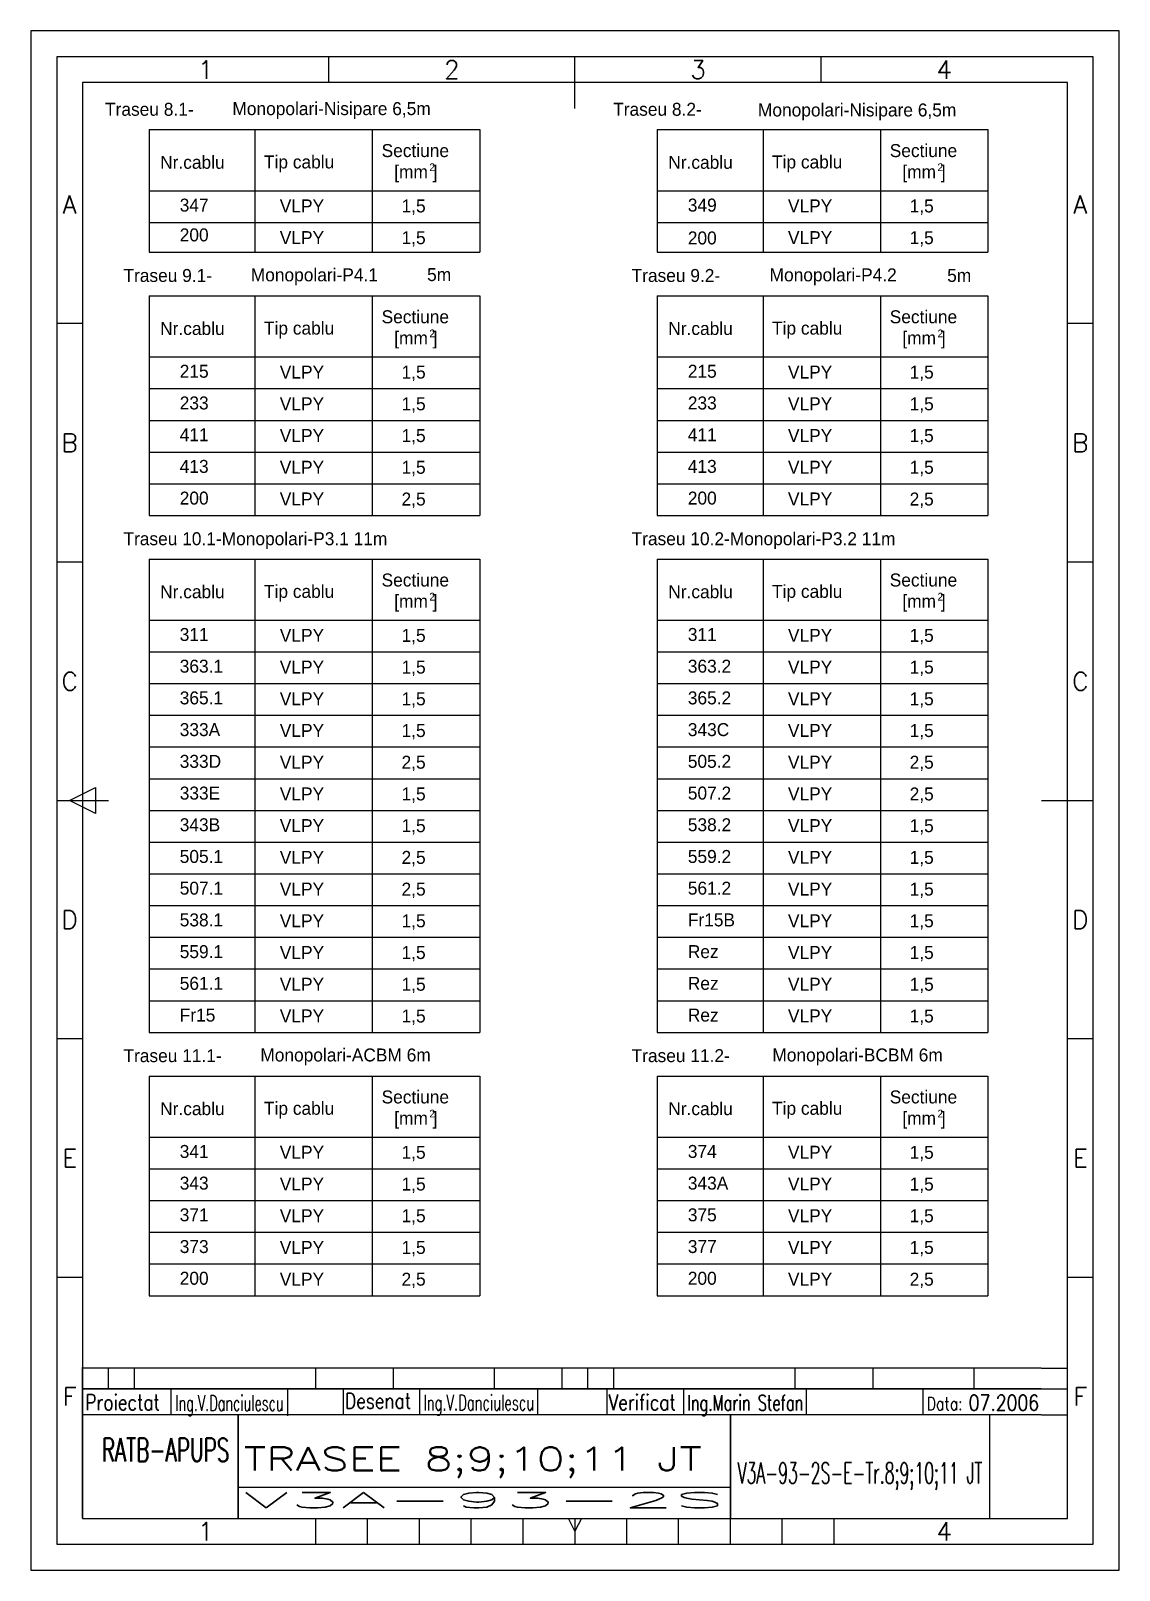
# Model space of a CAD drawing. Header units: millimetres. Extents: x 156 to 366, y 4 to 301.
import ezdxf
from ezdxf.enums import TextEntityAlignment as Align

# ---------------------------------------------------------------- set-up
doc = ezdxf.new("R2010")
doc.units = ezdxf.units.MM
doc.layers.add('INDICATOR', color=7, linetype='Continuous')
doc.styles.add('ISO', font='SIMPLEX.SHX')
doc.styles.add('ROMANS', font='ROMANS.shx', dxfattribs={"width": 0.8})

# ---------------------------------------------------------------- blocks, each defined once
blk = doc.blocks.new('indic-el')
at = {"layer": 'INDICATOR', "color": 1}
for p, q in [((-180, 25), (-180, 29)), ((-175, 25), (-175, 29)), ((-140, 25), (-140, 29)), ((-125, 25), (-125, 29)), ((-105.5, 25), (-105.5, 29)), ((-87.5, 25), (-87.5, 29)), ((-82.5, 25), (-82.5, 29)), ((-47.5, 25), (-47.5, 29)), ((-32.5, 25), (-32.5, 29)), ((-13, 25), (-13, 29)), ((-167.9, 20), (-167.9, 25)), ((-145.42, 19.8), (-145.42, 24.8)), ((-134.65, 20.08), (-134.65, 25.08)), ((-119.93, 20), (-119.93, 25)), ((-97.19, 20), (-97.19, 25)), ((-83.77, 20), (-83.77, 25)), ((-69.03, 20), (-69.03, 25)), ((-45.33, 20), (-45.33, 25)), ((-22.83, 20), (-22.83, 25)), ((-155, 6), (-60, 6))]:
    blk.add_line(p, q, dxfattribs=at)
at = {"layer": 'INDICATOR'}
blk.add_line((-92.5, 25), (-92.5, 29), dxfattribs=at)
at = {"layer": 'INDICATOR', "const_width": 0.3, "flags": 128}
for points in [[(0, 29), (-185, 29), (-185, 0)], [(0, 25), (-185, 25)], [(0, 20), (-185, 20)], [(-155, 0), (-155, 20)], [(-60, 0), (-60, 20)], [(-10, 0), (-10, 20)]]:
    blk.add_lwpolyline(points, dxfattribs=at)
at = {"layer": 'INDICATOR', "color": 1, "style": 'ROMANS', "width": 0.8}
for s, height, p in [('Proiectat', 3, (-184.48, 20.88)), ('Desenat', 3, (-134.37, 21.17)), ('Verificat', 3, (-83.49, 20.88)), ('Data:', 2.5, (-22.15, 20.88))]:
    blk.add_text(s, height=height, dxfattribs=at).set_placement(p)
at = {"layer": 'INDICATOR', "style": 'ROMANS', "width": 0.570908}
blk.add_text('RATB-APUPS', height=4.5, dxfattribs=at).set_placement((-181.28, 10.96), (-156.69, 10.96), align=Align.FIT)
at = {"layer": 'INDICATOR', "color": 1, "style": 'ROMANS'}
for tag, height, width, p, p2 in [('DESENAT', 3, 1.116423, (-119.25, 20.84), (-97.88, 20.84)), ('VERIFICAT', 3, 1.074468, (-68.34, 20.8), (-45.93, 20.8)), ('DATA', 3, 1.321041, (-14.04, 20.81), (-0.45, 20.81)), ('PROIECTAT', 3, 0.908325, (-167.12, 20.74), (-146.23, 20.74)), ('NUME_DESEN', 4.5, 2.080219, (-153.9, 9.22), (-61.18, 9.22)), ('NUMAR', 4, 2.383056, (-58.61, 6.76), (-11.4, 6.76)), ('ANS', 3, 11.421134, (-154.04, 2.01), (-61.04, 2.01))]:
    blk.add_attdef(tag, text='', height=height, dxfattribs=dict(at, width=width)).set_placement(p, p2, align=Align.FIT)
blk = doc.blocks.new('a4')
at = {"color": 70}
for p, q in [((-152.5, 287), (-152.5, 292)), ((-105, 282), (-105, 292)), ((-57.5, 287), (-57.5, 292)), ((-200, 240.5), (-205, 240.5)), ((-5, 240.5), (-10, 240.5)), ((-200, 194.5), (-205, 194.5)), ((-5, 194.5), (-10, 194.5)), ((-205, 148.5), (-195, 148.5)), ((-202.5, 148.5), (-197.5, 151)), ((-197.5, 146), (-202.5, 148.5)), ((-197.5, 151), (-197.5, 146)), ((-15, 148.5), (-5, 148.5)), ((-200, 102.5), (-205, 102.5)), ((-5, 102.5), (-10, 102.5)), ((-200, 56.5), (-205, 56.5)), ((-5, 56.5), (-10, 56.5)), ((-155, 5), (-155, 10)), ((-145, 5), (-145, 10)), ((-135, 5), (-135, 10)), ((-125, 5), (-125, 10)), ((-115, 5), (-115, 10)), ((-105, 7.5), (-106.25, 10)), ((-103.75, 10), (-105, 7.5)), ((-105, 10), (-105, 5)), ((-95, 5), (-95, 10)), ((-85, 5), (-85, 10)), ((-75, 5), (-75, 10)), ((-65, 5), (-65, 10)), ((-55, 5), (-55, 10))]:
    blk.add_line(p, q, dxfattribs=at)
at = {"color": 240}
for points in [[(0, 0), (0, 297), (-210, 297), (-210, 0)], [(-5, 5), (-5, 292), (-205, 292), (-205, 5)]]:
    blk.add_lwpolyline(points, close=True, dxfattribs=at)
at = {"color": 70}
blk.add_lwpolyline([(-200, 287), (-200, 10), (-10, 10), (-10, 287)], close=True, dxfattribs=at)
at = {"color": 50, "style": 'ISO'}
for s, p in [('1', (-176.25, 289.5)), ('2', (-128.75, 289.5)), ('3', (-81.25, 289.5)), ('4', (-33.75, 289.5)), ('A', (-202.5, 263.5)), ('A', (-7.5, 263.5)), ('B', (-202.5, 217.5)), ('B', (-7.5, 217.5)), ('C', (-202.5, 171.5)), ('C', (-7.5, 171.5)), ('D', (-202.5, 125.5)), ('D', (-7.5, 125.5)), ('E', (-202.5, 79.5)), ('E', (-7.5, 79.5)), ('F', (-202.5, 33.5)), ('F', (-7.5, 33.5)), ('1', (-176.25, 7.5)), ('4', (-33.75, 7.5))]:
    blk.add_text(s, height=3.5, dxfattribs=at).set_placement(p, align=Align.MIDDLE)

msp = doc.modelspace()

# ---------------------------------------------------------------- linework, layer by layer
at = {"color": 3}
for p, q in [((178.7, 281.68), (242.49, 281.68)), ((178.7, 281.68), (178.7, 258.03)), ((199.1, 281.68), (199.1, 258.03)), ((221.74, 281.68), (221.74, 258.03)), ((242.49, 281.68), (242.49, 258.03)), ((276.74, 281.68), (276.74, 258.03)), ((276.74, 281.68), (340.53, 281.68)), ((297.14, 281.68), (297.14, 258.03)), ((319.78, 281.68), (319.78, 258.03)), ((340.53, 281.68), (340.53, 258.03)), ((178.7, 269.9), (242.49, 269.9)), ((276.74, 269.9), (340.53, 269.9)), ((178.7, 249.62), (242.49, 249.62)), ((178.7, 249.62), (178.7, 207.24)), ((199.1, 249.62), (199.1, 207.24)), ((221.74, 249.62), (221.74, 207.24)), ((242.49, 249.62), (242.49, 207.24)), ((276.74, 249.62), (340.53, 249.62)), ((276.74, 249.62), (276.74, 207.24)), ((297.14, 249.62), (297.14, 207.24)), ((319.78, 249.62), (319.78, 207.24)), ((340.53, 249.62), (340.53, 207.24)), ((178.7, 237.84), (242.49, 237.84)), ((276.74, 237.84), (340.53, 237.84)), ((178.7, 198.83), (242.49, 198.83)), ((178.7, 198.83), (178.7, 107.51)), ((199.1, 198.83), (199.1, 107.51)), ((221.74, 198.83), (221.74, 107.51)), ((242.49, 198.83), (242.49, 107.51)), ((276.74, 198.83), (340.53, 198.83)), ((276.74, 198.83), (276.74, 107.51)), ((297.14, 198.83), (297.14, 107.51)), ((319.78, 198.83), (319.78, 107.51)), ((340.53, 198.83), (340.53, 107.51)), ((178.7, 187.05), (242.49, 187.05)), ((276.74, 187.05), (340.53, 187.05)), ((178.7, 99.1), (242.49, 99.1)), ((178.7, 99.1), (178.7, 56.72)), ((199.1, 99.1), (199.1, 56.72)), ((221.74, 99.1), (221.74, 56.72)), ((242.49, 99.1), (242.49, 56.72)), ((276.74, 99.1), (276.74, 56.72)), ((276.74, 99.1), (340.53, 99.1)), ((297.14, 99.1), (297.14, 56.72)), ((319.78, 99.1), (319.78, 56.72)), ((340.53, 99.1), (340.53, 56.72)), ((178.7, 87.32), (242.49, 87.32)), ((276.74, 87.32), (340.53, 87.32))]:
    msp.add_line(p, q, dxfattribs=at)
at = {"color": 2}
for p, q in [((178.7, 263.78), (242.49, 263.78)), ((276.74, 263.78), (340.53, 263.78)), ((178.7, 258.03), (242.49, 258.03)), ((276.74, 258.03), (340.53, 258.03)), ((178.7, 231.72), (242.49, 231.72)), ((276.74, 231.72), (340.53, 231.72)), ((178.7, 225.6), (242.49, 225.6)), ((276.74, 225.6), (340.53, 225.6)), ((178.7, 219.48), (242.49, 219.48)), ((276.74, 219.48), (340.53, 219.48)), ((178.7, 213.36), (242.49, 213.36)), ((276.74, 213.36), (340.53, 213.36)), ((178.7, 207.24), (242.49, 207.24)), ((276.74, 207.24), (340.53, 207.24)), ((178.7, 180.94), (242.49, 180.94)), ((276.74, 180.94), (340.53, 180.94)), ((178.7, 174.82), (242.49, 174.82)), ((276.74, 174.82), (340.53, 174.82)), ((178.7, 168.7), (242.49, 168.7)), ((276.74, 168.7), (340.53, 168.7)), ((178.7, 162.58), (242.49, 162.58)), ((276.74, 162.58), (340.53, 162.58)), ((178.7, 156.46), (242.49, 156.46)), ((276.74, 156.46), (340.53, 156.46)), ((178.7, 150.34), (242.49, 150.34)), ((276.74, 150.34), (340.53, 150.34)), ((178.7, 144.22), (242.49, 144.22)), ((276.74, 144.22), (340.53, 144.22)), ((178.7, 138.1), (242.49, 138.1)), ((276.74, 138.1), (340.53, 138.1)), ((178.7, 131.98), (242.49, 131.98)), ((276.74, 131.98), (340.53, 131.98)), ((178.7, 125.87), (242.49, 125.87)), ((276.74, 125.87), (340.53, 125.87)), ((178.7, 119.75), (242.49, 119.75)), ((276.74, 119.75), (340.53, 119.75)), ((178.7, 113.63), (242.49, 113.63)), ((276.74, 113.63), (340.53, 113.63)), ((178.7, 107.51), (242.49, 107.51)), ((276.74, 107.51), (340.53, 107.51)), ((178.7, 81.2), (242.49, 81.2)), ((276.74, 81.2), (340.53, 81.2)), ((178.7, 75.08), (242.49, 75.08)), ((276.74, 75.08), (340.53, 75.08)), ((178.7, 68.96), (242.49, 68.96)), ((276.74, 68.96), (340.53, 68.96)), ((178.7, 62.84), (242.49, 62.84)), ((276.74, 62.84), (340.53, 62.84)), ((178.7, 56.72), (242.49, 56.72)), ((276.74, 56.72), (340.53, 56.72))]:
    msp.add_line(p, q, dxfattribs=at)
for p, q in [((350.86, 42.76), (355.86, 42.76)), ((350.86, 38.76), (355.86, 38.76)), ((350.86, 33.76), (355.86, 33.76))]:
    msp.add_line(p, q)

# ---------------------------------------------------------------- block references
msp.add_blockref('a4', (365.86, 3.76), dxfattribs=at)
at = {"color": 3, "linetype": 'ByBlock'}
ref = msp.add_blockref('indic-el', (350.86, 13.76), dxfattribs=at)
ref.add_attrib('NUME_DESEN', 'TRASEE 8;9;10;11 JT ', dxfattribs={"layer": 'INDICATOR', "color": 1, "height": 4.5, "style": 'ROMANS', "width": 1.208619}).set_placement((196.96, 22.98), (289.68, 22.98), align=Align.FIT)
ref.add_attrib('ANS', 'V3A-93-2S', dxfattribs={"layer": 'INDICATOR', "color": 1, "height": 3, "style": 'ROMANS', "width": 3.518944}).set_placement((196.83, 15.77), (289.83, 15.77), align=Align.FIT)
ref.add_attrib('NUMAR', 'V3A-93-2S-E-Tr.8;9;10;11 JT', dxfattribs={"layer": 'INDICATOR', "color": 1, "height": 4, "style": 'ROMANS', "width": 0.495676}).set_placement((292.25, 20.51), (339.46, 20.51), align=Align.FIT)
ref.add_attrib('DESENAT', 'Ing.V.Danciulescu', dxfattribs={"layer": 'INDICATOR', "color": 1, "height": 3, "style": 'ROMANS', "width": 0.566669}).set_placement((231.61, 34.59), (252.98, 34.59), align=Align.FIT)
ref.add_attrib('VERIFICAT', 'Ing.Marin Stefan', dxfattribs={"layer": 'INDICATOR', "color": 1, "height": 3, "style": 'ROMANS', "width": 0.612783}).set_placement((282.53, 34.55), (304.94, 34.55), align=Align.FIT)
ref.add_attrib('DATA', '07.2006', dxfattribs={"layer": 'INDICATOR', "color": 1, "height": 3, "style": 'ROMANS', "width": 0.748937}).set_placement((336.82, 34.56), (350.41, 34.56), align=Align.FIT)
ref.add_attrib('PROIECTAT', 'Ing.V.Danciulescu', dxfattribs={"layer": 'INDICATOR', "color": 1, "height": 3, "style": 'ROMANS', "width": 0.553941}).set_placement((183.74, 34.5), (204.63, 34.5), align=Align.FIT)

# ---------------------------------------------------------------- texts
at = {"color": 2}
for s, height, p in [('Traseu 8.1-', 2.5, (170.19, 284.36)), ('Monopolari-Nisipare 6,5m', 2.5, (194.76, 284.49)), ('Traseu 8.2-', 2.5, (268.23, 284.36)), ('Monopolari-Nisipare 6,5m', 2.5, (296.16, 284.23)), ('Nr.cablu', 2.5, (180.82, 274.13)), ('Tip cablu', 2.5, (200.85, 274.2)), ('Sectiune', 2.5, (223.55, 276.39)), ('Nr.cablu', 2.5, (278.86, 274.13)), ('Tip cablu', 2.5, (298.88, 274.2)), ('Sectiune', 2.5, (321.59, 276.39)), ('[mm ]', 2.5, (225.98, 272.3)), ('2', 1.5, (232.76, 273.68)), ('[mm ]', 2.5, (324.02, 272.3)), ('2', 1.5, (330.8, 273.68)), ('347', 2.5, (184.6, 265.88)), ('VLPY', 2.5, (203.91, 265.72)), ('1,5', 2.5, (227.4, 265.71)), ('349', 2.5, (282.63, 265.88)), ('VLPY', 2.5, (301.95, 265.72)), ('1,5', 2.5, (325.43, 265.71)), ('200', 2.5, (184.6, 260.13)), ('VLPY', 2.5, (203.91, 259.6)), ('1,5', 2.5, (227.4, 259.59)), ('200', 2.5, (282.63, 259.54)), ('VLPY', 2.5, (301.95, 259.6)), ('1,5', 2.5, (325.43, 259.59)), ('Traseu 9.1-', 2.5, (173.74, 252.3)), ('Monopolari-P4.1', 2.5, (198.31, 252.42)), ('5m', 2.5, (232.33, 252.47)), ('Traseu 9.2-', 2.5, (271.78, 252.3)), ('Monopolari-P4.2', 2.5, (298.41, 252.42)), ('5m', 2.5, (332.67, 252.31)), ('Sectiune', 2.5, (223.55, 244.33)), ('Sectiune', 2.5, (321.59, 244.33)), ('Nr.cablu', 2.5, (180.82, 242.07)), ('Tip cablu', 2.5, (200.85, 242.14)), ('Nr.cablu', 2.5, (278.86, 242.07)), ('Tip cablu', 2.5, (298.88, 242.14)), ('[mm ]', 2.5, (225.98, 240.24)), ('2', 1.5, (232.76, 241.62)), ('[mm ]', 2.5, (324.02, 240.24)), ('2', 1.5, (330.8, 241.62)), ('215', 2.5, (184.6, 233.82)), ('VLPY', 2.5, (203.91, 233.66)), ('1,5', 2.5, (227.4, 233.65)), ('215', 2.5, (282.63, 233.82)), ('VLPY', 2.5, (301.95, 233.66)), ('1,5', 2.5, (325.43, 233.65)), ('233', 2.5, (184.6, 227.7)), ('VLPY', 2.5, (203.91, 227.54)), ('1,5', 2.5, (227.4, 227.53)), ('233', 2.5, (282.63, 227.7)), ('VLPY', 2.5, (301.95, 227.54)), ('1,5', 2.5, (325.43, 227.53)), ('411', 2.5, (184.6, 221.58)), ('VLPY', 2.5, (203.91, 221.42)), ('1,5', 2.5, (227.4, 221.41)), ('411', 2.5, (282.63, 221.58)), ('VLPY', 2.5, (301.95, 221.42)), ('1,5', 2.5, (325.43, 221.41)), ('413', 2.5, (184.6, 215.47)), ('VLPY', 2.5, (203.91, 215.3)), ('1,5', 2.5, (227.4, 215.29)), ('413', 2.5, (282.63, 215.47)), ('VLPY', 2.5, (301.95, 215.3)), ('1,5', 2.5, (325.43, 215.29)), ('200', 2.5, (184.6, 209.35)), ('VLPY', 2.5, (203.91, 209.18)), ('2,5', 2.5, (227.4, 209.17)), ('200', 2.5, (282.63, 209.35)), ('VLPY', 2.5, (301.95, 209.18)), ('2,5', 2.5, (325.43, 209.17)), ('Traseu 10.1-Monopolari-P3.1 11m', 2.5, (173.74, 201.51)), ('Traseu 10.2-Monopolari-P3.2 11m', 2.5, (271.78, 201.51)), ('Sectiune', 2.5, (223.55, 193.54)), ('Sectiune', 2.5, (321.59, 193.54)), ('Nr.cablu', 2.5, (180.82, 191.28)), ('Tip cablu', 2.5, (200.85, 191.35)), ('Nr.cablu', 2.5, (278.86, 191.28)), ('Tip cablu', 2.5, (298.88, 191.35)), ('[mm ]', 2.5, (225.98, 189.46)), ('2', 1.5, (232.76, 190.83)), ('[mm ]', 2.5, (324.02, 189.46)), ('2', 1.5, (330.8, 190.83)), ('311', 2.5, (184.6, 183.04)), ('VLPY', 2.5, (203.91, 182.87)), ('1,5', 2.5, (227.4, 182.86)), ('311', 2.5, (282.63, 183.04)), ('VLPY', 2.5, (301.95, 182.87)), ('1,5', 2.5, (325.43, 182.86)), ('363.1', 2.5, (184.6, 176.92)), ('VLPY', 2.5, (203.91, 176.75)), ('1,5', 2.5, (227.4, 176.74)), ('363.2', 2.5, (282.63, 176.92)), ('VLPY', 2.5, (301.95, 176.75)), ('1,5', 2.5, (325.43, 176.74)), ('365.1', 2.5, (184.6, 170.8)), ('VLPY', 2.5, (203.91, 170.63)), ('1,5', 2.5, (227.4, 170.62)), ('365.2', 2.5, (282.63, 170.8)), ('VLPY', 2.5, (301.95, 170.63)), ('1,5', 2.5, (325.43, 170.62)), ('333A', 2.5, (184.6, 164.68)), ('VLPY', 2.5, (203.91, 164.52)), ('1,5', 2.5, (227.4, 164.5)), ('343C', 2.5, (282.63, 164.68)), ('VLPY', 2.5, (301.95, 164.52)), ('1,5', 2.5, (325.43, 164.5)), ('333D', 2.5, (184.6, 158.56)), ('VLPY', 2.5, (203.91, 158.4)), ('2,5', 2.5, (227.4, 158.39)), ('505.2', 2.5, (282.63, 158.56)), ('VLPY', 2.5, (301.95, 158.4)), ('2,5', 2.5, (325.43, 158.39)), ('333E', 2.5, (184.6, 152.44)), ('VLPY', 2.5, (203.91, 152.28)), ('1,5', 2.5, (227.4, 152.27)), ('507.2', 2.5, (282.63, 152.44)), ('VLPY', 2.5, (301.95, 152.28)), ('2,5', 2.5, (325.43, 152.27)), ('343B', 2.5, (184.6, 146.33)), ('VLPY', 2.5, (203.91, 146.16)), ('1,5', 2.5, (227.4, 146.15)), ('538.2', 2.5, (282.63, 146.33)), ('VLPY', 2.5, (301.95, 146.16)), ('1,5', 2.5, (325.43, 146.15)), ('505.1', 2.5, (184.6, 140.21)), ('2,5', 2.5, (227.4, 140.03)), ('559.2', 2.5, (282.63, 140.21)), ('VLPY', 2.5, (203.91, 140.04)), ('VLPY', 2.5, (301.95, 140.04)), ('1,5', 2.5, (325.43, 140.03)), ('507.1', 2.5, (184.6, 134.09)), ('561.2', 2.5, (282.63, 134.09)), ('VLPY', 2.5, (203.91, 133.92)), ('2,5', 2.5, (227.4, 133.91)), ('VLPY', 2.5, (301.95, 133.92)), ('1,5', 2.5, (325.43, 133.91)), ('538.1', 2.5, (184.6, 127.97)), ('VLPY', 2.5, (203.91, 127.8)), ('1,5', 2.5, (227.4, 127.79)), ('Fr15B', 2.5, (282.63, 127.97)), ('VLPY', 2.5, (301.95, 127.8)), ('1,5', 2.5, (325.43, 127.79)), ('559.1', 2.5, (184.6, 121.85)), ('VLPY', 2.5, (203.91, 121.68)), ('1,5', 2.5, (227.4, 121.67)), ('Rez', 2.5, (282.63, 121.85)), ('VLPY', 2.5, (301.95, 121.68)), ('1,5', 2.5, (325.43, 121.67)), ('561.1', 2.5, (184.6, 115.73)), ('VLPY', 2.5, (203.91, 115.56)), ('1,5', 2.5, (227.4, 115.55)), ('Rez', 2.5, (282.63, 115.73)), ('VLPY', 2.5, (301.95, 115.56)), ('1,5', 2.5, (325.43, 115.55)), ('Fr15', 2.5, (184.6, 109.61)), ('VLPY', 2.5, (203.91, 109.45)), ('1,5', 2.5, (227.4, 109.43)), ('Rez', 2.5, (282.63, 109.61)), ('VLPY', 2.5, (301.95, 109.45)), ('1,5', 2.5, (325.43, 109.43)), ('Traseu 11.1-', 2.5, (173.74, 101.78)), ('Monopolari-ACBM 6m', 2.5, (200.15, 101.91)), ('Traseu 11.2-', 2.5, (271.78, 101.78)), ('Monopolari-BCBM 6m', 2.5, (298.94, 101.91)), ('Sectiune', 2.5, (223.55, 93.81)), ('Sectiune', 2.5, (321.59, 93.81)), ('Nr.cablu', 2.5, (180.82, 91.55)), ('Tip cablu', 2.5, (200.85, 91.62)), ('[mm ]', 2.5, (225.98, 89.72)), ('2', 1.5, (232.76, 91.1)), ('Nr.cablu', 2.5, (278.86, 91.55)), ('Tip cablu', 2.5, (298.88, 91.62)), ('[mm ]', 2.5, (324.02, 89.72)), ('2', 1.5, (330.8, 91.1)), ('341', 2.5, (184.6, 83.3)), ('VLPY', 2.5, (203.91, 83.14)), ('1,5', 2.5, (227.4, 83.13)), ('374', 2.5, (282.63, 83.3)), ('VLPY', 2.5, (301.95, 83.14)), ('1,5', 2.5, (325.43, 83.13)), ('343', 2.5, (184.6, 77.19)), ('VLPY', 2.5, (203.91, 77.02)), ('1,5', 2.5, (227.4, 77.01)), ('343A', 2.5, (282.63, 77.19)), ('VLPY', 2.5, (301.95, 77.02)), ('1,5', 2.5, (325.43, 77.01)), ('371', 2.5, (184.6, 71.07)), ('VLPY', 2.5, (203.91, 70.9)), ('1,5', 2.5, (227.4, 70.89)), ('375', 2.5, (282.63, 71.07)), ('VLPY', 2.5, (301.95, 70.9)), ('1,5', 2.5, (325.43, 70.89)), ('373', 2.5, (184.6, 64.95)), ('VLPY', 2.5, (203.91, 64.78)), ('1,5', 2.5, (227.4, 64.77)), ('377', 2.5, (282.63, 64.95)), ('VLPY', 2.5, (301.95, 64.78)), ('1,5', 2.5, (325.43, 64.77)), ('200', 2.5, (184.6, 58.83)), ('VLPY', 2.5, (203.91, 58.66)), ('2,5', 2.5, (227.4, 58.65)), ('200', 2.5, (282.63, 58.83)), ('VLPY', 2.5, (301.95, 58.66)), ('2,5', 2.5, (325.43, 58.65))]:
    msp.add_text(s, height=height, dxfattribs=at).set_placement(p)

doc.saveas('drawing.dxf')
